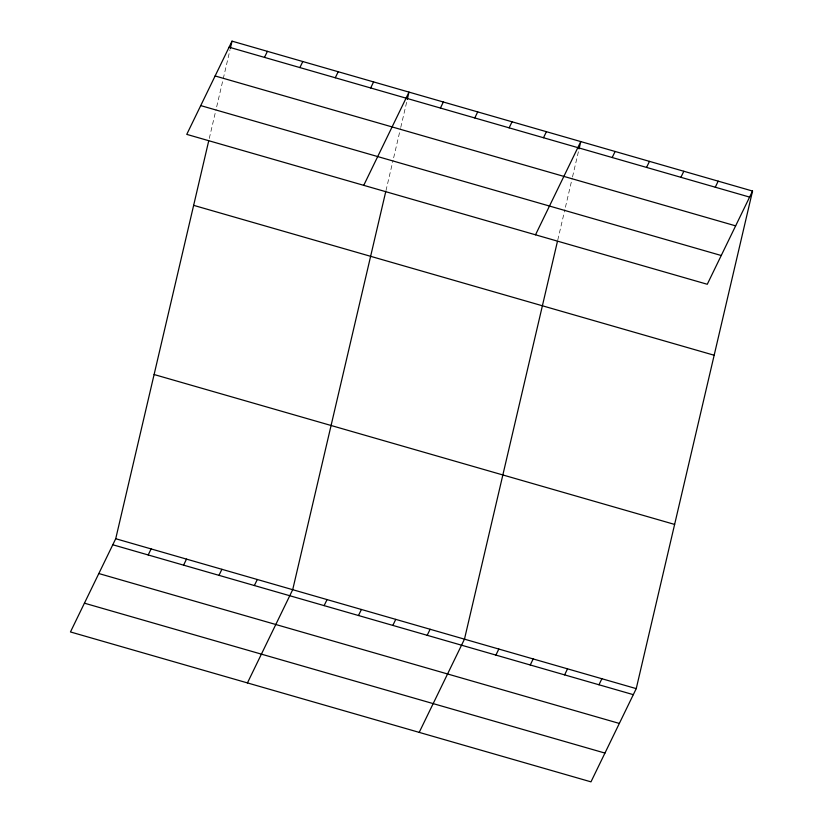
<?xml version="1.0" encoding="UTF-8"?>
<svg xmlns="http://www.w3.org/2000/svg" width="823" height="823" viewBox="0 0 823 823"><rect width="100%" height="100%" fill="white"/><g stroke="black" fill="none" stroke-linecap="round" stroke-linejoin="round"><path stroke-width="0.62" stroke-dasharray="4.12 3.09" d="M209.279 138.449L216.099 109.264M216.675 106.825L230.039 49.668M385.977 190.638L393.085 160.228M393.651 157.8L400.472 128.604M400.76 127.39L407.015 100.632M557.747 240.1L564.856 209.7M565.422 207.262L572.242 178.077M572.53 176.852L578.785 150.095"/><path stroke-width="1.23" d="M752.541 191.049L707.276 284.274L186.759 134.375L232.024 41.15L752.541 191.049L636.241 688.625L590.976 781.85L70.459 631.951L115.724 538.726L208.713 140.887M230.317 48.444L232.024 41.15M385.689 191.852L292.7 589.69L247.435 682.915M407.292 99.418L409 92.114L363.735 185.34M557.459 241.324L464.47 639.162L419.205 732.377M579.063 148.881L580.771 141.587L535.506 234.812M264.481 57.384L267.424 51.345M299.881 67.579L302.813 61.54M335.28 77.773L338.212 71.735M370.669 87.968L373.601 81.919M148.191 554.959L151.123 548.92M183.58 565.154L186.512 559.115M440.418 108.05L443.35 102.011M218.98 575.349L221.912 569.3M474.778 117.946L477.71 111.907M254.369 585.534L257.311 579.495M509.128 127.843L512.06 121.794M543.489 137.729L546.421 131.69M324.118 605.625L327.06 599.586M358.478 615.522L361.41 609.473M612.189 157.522L615.12 151.473M392.828 625.408L395.76 619.369M646.549 167.408L649.481 161.37M427.188 635.305L430.12 629.266M680.899 177.305L683.831 171.266M715.259 187.202L718.191 181.163M495.888 655.098L498.831 649.049M530.249 664.984L533.181 658.945M564.599 674.881L567.531 668.842M598.959 684.777L601.891 678.728M229.092 47.189L749.609 197.098M215.122 75.963L735.639 225.862M200.73 105.601L721.246 255.511M193.642 205.349L714.169 355.248M154.107 374.527L674.623 524.426M115.724 538.726L636.241 688.625M112.792 544.764L633.309 694.663M98.822 573.538L619.338 723.438M84.43 603.177L604.946 753.076"/></g></svg>
